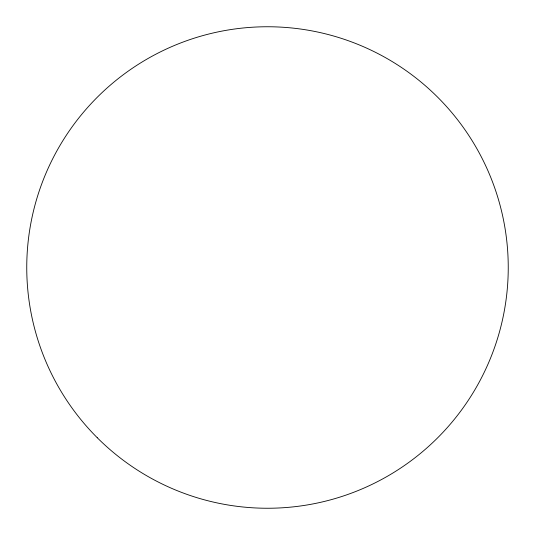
<?xml version="1.0" encoding="UTF-8"?>
<svg xmlns="http://www.w3.org/2000/svg" width="535" height="535" viewBox="0 0 535 535"><rect width="100%" height="100%" fill="white"/><g stroke="black" fill="none" stroke-linecap="round" stroke-linejoin="round"><path stroke-width="0.8" d="M97.263 437.737A240.75 240.75 0 0 0 500.044 329.807A240.75 240.75 0 0 0 205.193 34.956A240.75 240.75 0 0 0 97.263 437.737"/></g></svg>
